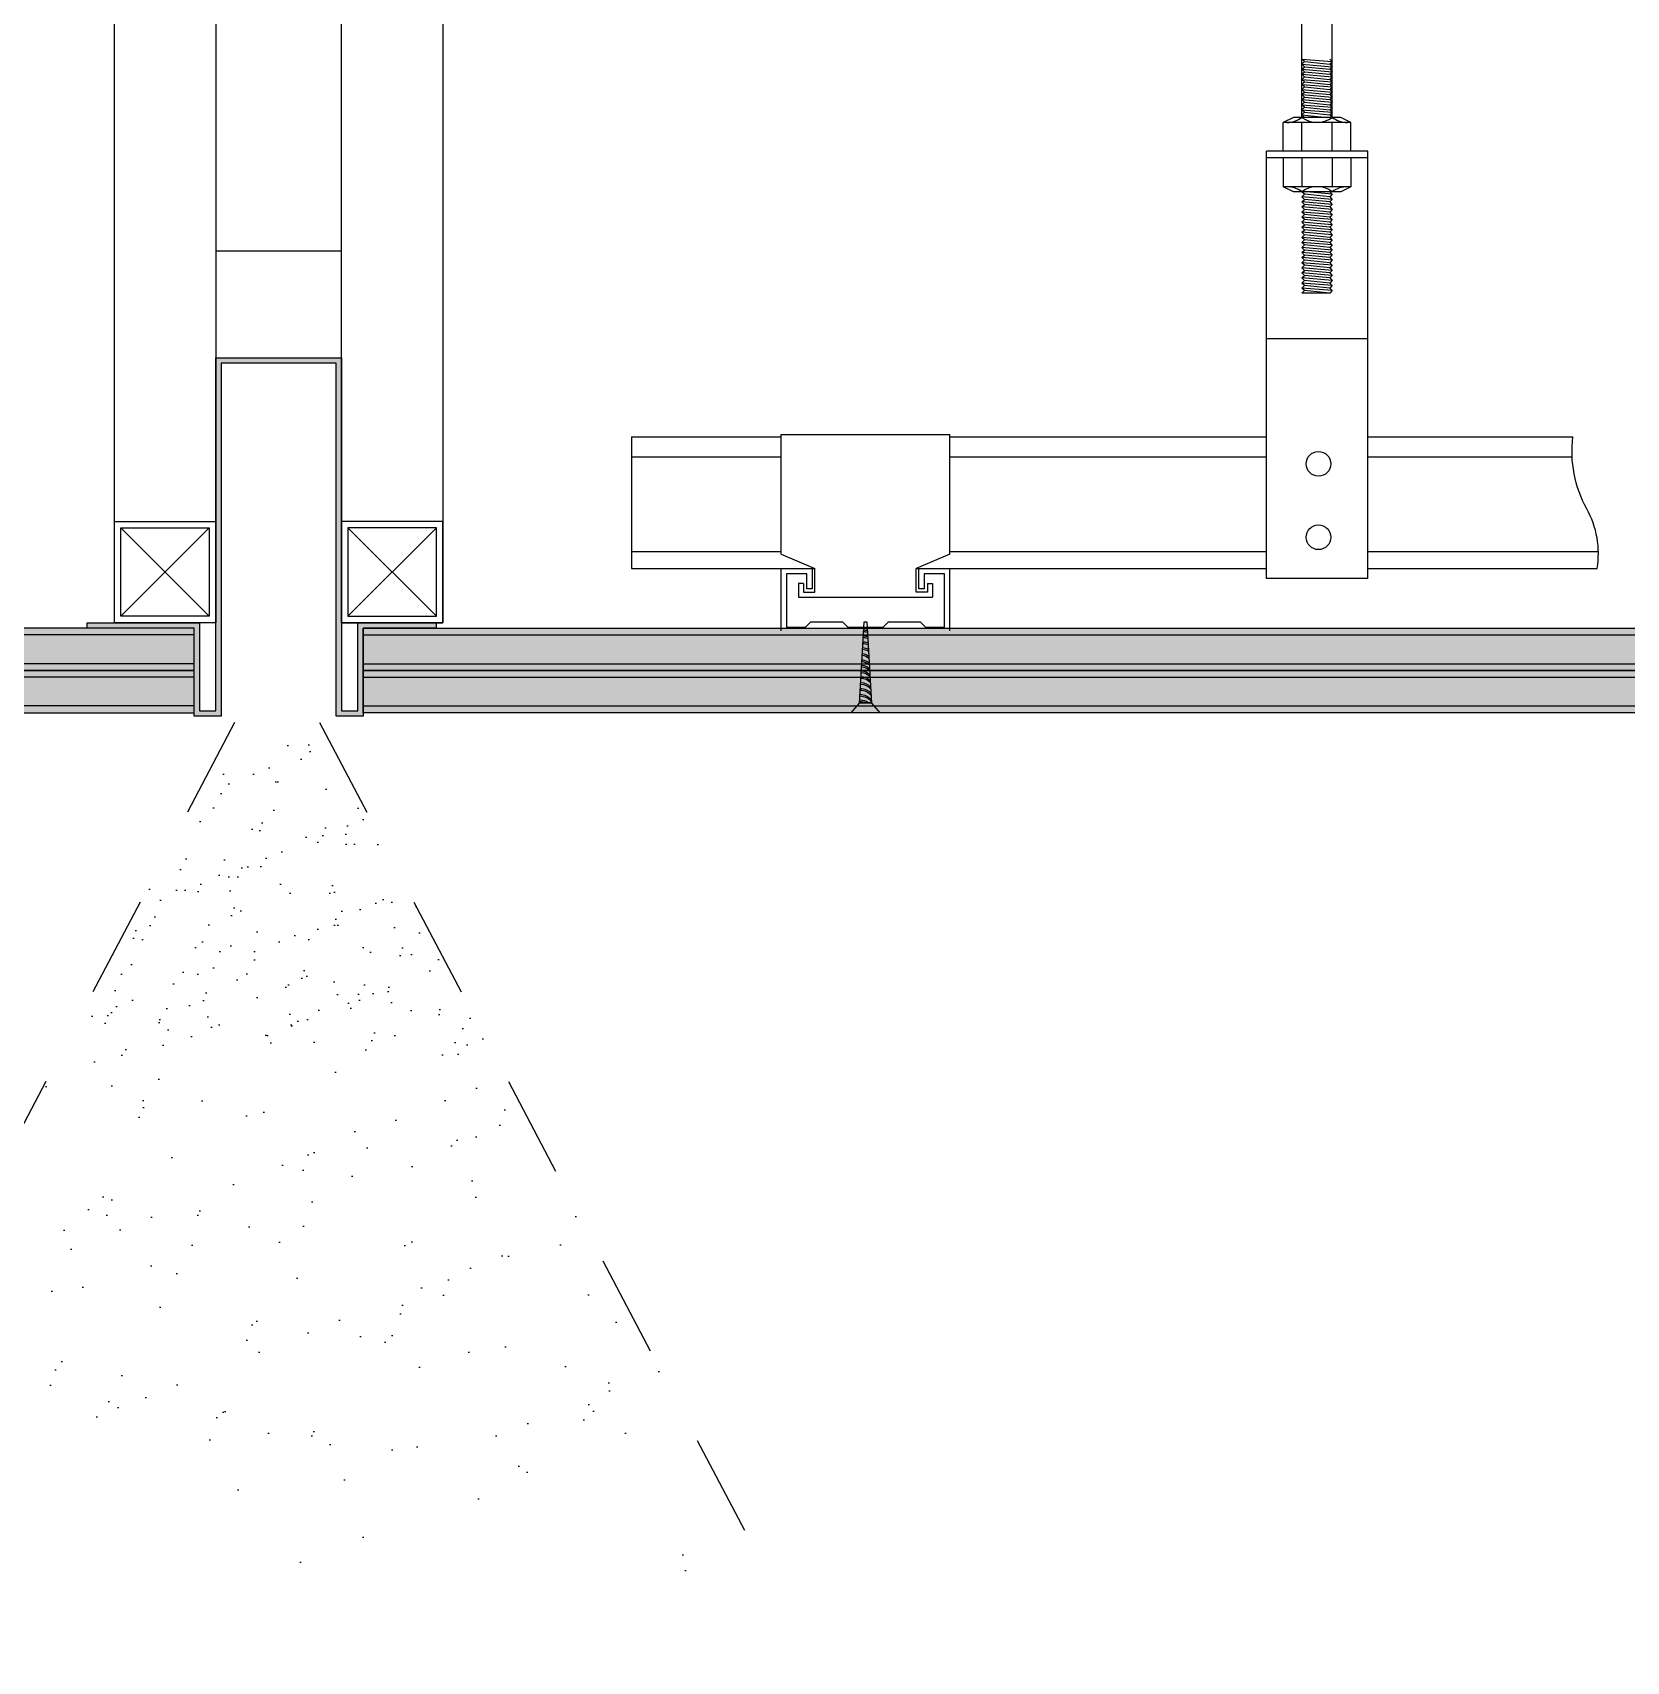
# Model space of a CAD drawing. Header units: millimetres. Extents: x -223175 to 287756, y -120611 to 352956.
# Drawn here: x 268791.4 to 269263, y 280270.7 to 280752.5 of the extents above; entities that cross this region are included whole.
import ezdxf

# ---------------------------------------------------------------- set-up
doc = ezdxf.new("R2010")
doc.units = ezdxf.units.MM
doc.header["$LTSCALE"] = 50
doc.linetypes.add('HIDDEN', pattern=[2, 1, -1])
for name, color, linetype in [('D-1', 1, 'Continuous'), ('DE-252', 252, 'Continuous'), ('DE-8', 8, 'Continuous'), ('DETAIL', 7, 'Continuous'), ('DETAIL-HAT', 252, 'Continuous'), ('EK-구조틀부속', 1, 'Continuous'), ('ELE-1', 7, 'Continuous'), ('f-steel', 4, 'Continuous'), ('FL-FIN', 6, 'Continuous'), ('I-ELEV4', 4, 'Continuous')]:
    doc.layers.add(name, color=color, linetype=linetype)
pattern_1 = [(217.95067, (1012.379, 0), (0.198494, -4.892722), [0, -3.8608, 0, -4.318, 0, -4.1275]), (187.9507, (1012.379, 0), (-4.43871, -7.203387), [0, -2.0828, 0, -3.4798, 0, -1.3335]), (147.95067, (1015.503, 0.0246), (-7.909566, -0.076588), [0, -1.27, 0, -4.572, 0, -5.969]), (137.9507, (1015.503, 0.0246), (-7.617793, -2.289283), [0, -0.635, 0, -2.9972, 0, -3.429])]

# ---------------------------------------------------------------- blocks, each defined once
blk = doc.blocks.new('A$C372A1AC7')
at = {"layer": 'EK-구조틀부속', "lineweight": -3}
blk.add_lwpolyline([(0, 0), (25, 0), (25, 25), (0, 25)], close=True, dxfattribs=at)
at = {"layer": 'EK-구조틀부속', "color": 8, "lineweight": -3}
blk.add_lwpolyline([(1.6, 1.6), (23.4, 1.6), (23.4, 23.4), (1.6, 23.4)], close=True, dxfattribs=at)
for points in [[(23.4, 23.4), (1.6, 1.6)], [(23.4, 1.6), (1.6, 23.4)]]:
    blk.add_lwpolyline(points, dxfattribs=at)
blk = doc.blocks.new('*U2617')
at = {"layer": 'DETAIL-HAT', "ltscale": 1.5}
h = blk.add_hatch(dxfattribs=at)
h.set_pattern_fill('AR-SAND', color=256, scale=0.1, angle=180.4507)
h.set_pattern_definition(pattern_1)
h.paths.add_polyline_path([(0, 12.5), (447.3, 12.5), (447.3, 0), (0, 0)])
at = {"color": 0}
blk.add_lwpolyline([(0, 12.5), (447.3, 12.5), (447.3, 0), (0, 0)], close=True, dxfattribs=at)
at = {"layer": 'DETAIL-HAT'}
for p, q in [((0, 10.5), (447.3, 10.5)), ((0, 2), (447.3, 2))]:
    blk.add_line(p, q, dxfattribs=at)
blk = doc.blocks.new('YTETYYYY')
at = {"layer": 'DE-8'}
for p, q in [((-1.76, 2.81), (1.76, 2.81)), ((-1.72, 2.91), (1.72, 2.91))]:
    blk.add_line(p, q, dxfattribs=at)
at = {"layer": 'DE-8', "linetype": 'Continuous'}
blk.add_lwpolyline([(-4.28, 0), (4.28, 0), (1.73, 2.84), (0.37, 26.9), (-0.37, 26.9), (-1.73, 2.84)], close=True, dxfattribs=at)
at = {"layer": 'DE-8'}
for centre, radius, start, end in [((1.61, 13.41), 11.16, 95.6826, 100.9801), ((1.61, 13.41), 7.16, 97.0532, 109.2736), ((1.61, 13.41), 7.66, 97.0532, 107.7314), ((1.61, 13.41), 8.91, 96.3018, 104.6796), ((1.61, 13.41), 9.41, 96.1386, 103.6977), ((1.61, 13.41), 10.66, 95.7976, 101.6621), ((1.61, 11.09), 4.16, 98.0046, 130.4514), ((1.61, 11.58), 4.16, 98.3874, 129.9264), ((1.61, 12.92), 4.16, 99.4364, 128.5115), ((1.61, 13.41), 4.16, 99.8202, 128.0024), ((1.61, 13.41), 5.41, 98.2925, 117.2127), ((1.61, 13.41), 5.91, 98.2925, 114.4007), ((1.61, 6.11), 4.16, 94.1248, 136.0821), ((1.61, 6.6), 4.16, 94.5062, 135.5005), ((1.61, 7.79), 4.16, 95.4301, 134.1192), ((1.61, 8.28), 4.16, 95.8118, 133.5593), ((1.61, 9.49), 4.16, 96.7566, 132.1983), ((1.61, 9.98), 4.16, 97.1388, 131.6574), ((1.61, 0.79), 4.16, 89.9874, 142.9158), ((1.61, 1.28), 4.16, 90.3693, 142.2372), ((1.61, 2.55), 4.16, 91.354, 140.538), ((1.61, 3.04), 4.16, 91.7355, 139.8976), ((1.61, 4.33), 4.16, 92.7396, 138.2554), ((1.61, 4.82), 4.16, 93.121, 137.647), ((1.61, -0.37), 4.16, 89.5054, 127.9517), ((1.61, -0.86), 4.16, 88.9012, 114.9715)]:
    blk.add_arc(centre, radius, start, end, dxfattribs=at)
blk = doc.blocks.new('*U2620')
at = {"layer": 'DETAIL-HAT', "ltscale": 1.5}
h = blk.add_hatch(dxfattribs=at)
h.set_pattern_fill('AR-SAND', color=256, scale=0.1, angle=180.4507)
h.set_pattern_definition(pattern_1)
h.paths.add_polyline_path([(0, 12.5), (447.3, 12.5), (447.3, 0), (0, 0)])
at = {"color": 0}
blk.add_lwpolyline([(0, 12.5), (447.3, 12.5), (447.3, 0), (0, 0)], close=True, dxfattribs=at)
at = {"layer": 'DETAIL-HAT'}
for p, q in [((0, 10.5), (447.3, 10.5)), ((0, 2), (447.3, 2))]:
    blk.add_line(p, q, dxfattribs=at)
blk = doc.blocks.new('light2')
at = {"layer": 'ELE-1'}
h = blk.add_hatch(dxfattribs=at)
h.set_pattern_fill('AR-SAND', color=1, scale=1.5, angle=29.174, style=0)
h.set_pattern_definition([(171.674022, (-1106792.613, -163176.79), (-33.6901024, 65.269111), [0, -57.912, 0, -64.77, 0, -61.9125]), (201.674022, (-1106792.61, -163176.79), (-111.288674, 61.014692), [0, -31.242, 0, -52.197, 0, -20.0025]), (241.674022, (-1106751.695, -163153.95), (-103.702526, -57.6487944), [0, -19.05, 0, -68.58, 0, -89.535]), (251.674022, (-1106751.7, -163153.95), (-116.304614, -26.633539), [0, -9.525, 0, -44.958, 0, -51.435])])
edge = h.paths.add_edge_path()
edge.add_line((-60292.15, -8065.02), (-60300.52, -8049.12))
edge.add_line((-60308.77, -8033.45), (-60333.86, -8033.45))
edge.add_line((-60329.53, -8033.69), (-60345.88, -8057.57))
edge.add_line((-60345.88, -8057.57), (-60480.4, -8310.47))
edge.add_line((-60467.31, -8286.89), (-60175.32, -8286.89))
edge.add_line((-60162.93, -8311.18), (-60291.84, -8064.86))
h = blk.add_hatch(dxfattribs=at)
h.set_pattern_fill('AR-SAND', color=1, scale=0.375, angle=29.174, style=0)
h.set_pattern_definition([(171.6740218, (-1106824.226, -163161.148), (-8.4225256, 16.31727775), [0, -14.478, 0, -16.1925, 0, -15.478125]), (201.6740218, (-1106824.226, -163161.148), (-27.82216854, 15.25367303), [0, -7.8105, 0, -13.04925, 0, -5.000625]), (241.6740218, (-1106813.996, -163155.437), (-25.9256315, -14.4121986), [0, -4.7625, 0, -17.145, 0, -22.38375]), (251.6740218, (-1106813.996, -163155.437), (-29.0761535, -6.65838476), [0, -2.38125, 0, -11.2395, 0, -12.85875])])
edge = h.paths.add_edge_path()
edge.add_line((-60378.19, -8117.64), (-60336.08, -8038.4))
edge.add_line((-60336.08, -8038.4), (-60327.62, -8039.92))
edge.add_line((-60327.62, -8039.92), (-60306.67, -8037.44))
edge.add_line((-60305.44, -8039.77), (-60302.44, -8045.47))
edge.add_line((-60302.44, -8045.47), (-60254.8, -8135.96))
edge.add_line((-60256, -8133.67), (-60380.02, -8125.98))
h = blk.add_hatch(dxfattribs=at)
h.set_pattern_fill('AR-SAND', color=1, scale=0.75, angle=29.174, style=0)
h.set_pattern_definition([(171.6740218, (-1106775.13, -163208.106), (-16.8450512, 32.6345555), [0, -28.956, 0, -32.385, 0, -30.95625]), (201.674022, (-1106775.13, -163208.106), (-55.644337, 30.507346), [0, -15.621, 0, -26.0985, 0, -10.00125]), (241.6740218, (-1106754.672, -163196.684), (-51.851263, -28.8243972), [0, -9.525, 0, -34.29, 0, -44.7675]), (251.674022, (-1106754.67, -163196.684), (-58.152307, -13.3167695), [0, -4.7625, 0, -22.479, 0, -25.7175])])
edge = h.paths.add_edge_path()
edge.add_line((-60277.48, -8092.88), (-60282.93, -8082.52))
edge.add_line((-60289.34, -8070.35), (-60354.81, -8073.24))
edge.add_line((-60330.04, -8069.55), (-60359.02, -8081.23))
edge.add_line((-60359.02, -8081.23), (-60447.34, -8248.97))
edge.add_line((-60447.34, -8248.97), (-60194.96, -8249.59))
edge.add_line((-60188.2, -8262.95), (-60277.26, -8092.77))
at = {"color": 1, "linetype": 'HIDDEN', "ltscale": 0.6}
for p, q in [((-60333.86, -8033.45), (-60467.31, -8286.89)), ((-60308.77, -8033.45), (-60175.32, -8286.89))]:
    blk.add_line(p, q, dxfattribs=at)

msp = doc.modelspace()

# ---------------------------------------------------------------- hatches: boundary and pattern name
at = {"layer": 'DE-252'}
h = msp.add_hatch(color=253, dxfattribs=at)
h.dxf.hatch_style = 1
h.paths.add_polyline_path([(268845.5771, 280656.3133), (268882.7772, 280656.3133), (268882.7772, 280551.9133), (268887.5772, 280551.9133), (268887.5772, 280577.9133), (268910.7772, 280577.9133), (268910.7772, 280576.3133), (268889.1772, 280576.3133), (268889.1772, 280550.3133), (268881.1772, 280550.3133), (268881.1772, 280654.7133), (268847.1772, 280654.7133), (268847.1772, 280550.3133), (268839.1772, 280550.3133), (268839.1772, 280576.3133), (268807.5772, 280576.3133), (268807.5772, 280577.9133), (268840.7772, 280577.9133), (268840.7772, 280551.9133), (268845.5772, 280551.9133)])

# ---------------------------------------------------------------- linework, layer by layer
at = {"layer": 'D-1', "ltscale": 0.04}
msp.add_line((268845.5772, 280687.9133), (268882.7772, 280687.9134), dxfattribs=at)
for points in [[(268815.5771, 281152.949), (268845.5772, 281152.949), (268845.5772, 280577.9133), (268815.5771, 280577.9133)], [(268882.7772, 281152.949), (268912.7772, 281152.949), (268912.7772, 280577.9134), (268882.7772, 280577.9134)]]:
    msp.add_lwpolyline(points, close=True, dxfattribs=at)
at = {"layer": 'f-steel', "color": 251}
for p, q in [((269166.9782, 280727.4277), (269166.9782, 281152.9489)), ((269175.9782, 280727.4277), (269175.9782, 281152.9489)), ((269167.7282, 280743.9277), (269166.9782, 280744.6777)), ((269166.9782, 280744.6777), (269175.9782, 280743.9277)), ((269166.9782, 280743.1777), (269167.7282, 280743.9277)), ((269167.7282, 280743.9277), (269175.2282, 280743.1777)), ((269175.2282, 280744.6777), (269175.9782, 280743.9277)), ((269175.9782, 280743.9277), (269175.2282, 280743.1777)), ((269167.7282, 280742.4277), (269166.9782, 280743.1777)), ((269166.9782, 280743.1777), (269175.9782, 280742.4277)), ((269166.9782, 280741.6777), (269167.7282, 280742.4277)), ((269167.7282, 280740.9277), (269166.9782, 280741.6777)), ((269166.9782, 280741.6777), (269175.9782, 280740.9277)), ((269166.9782, 280740.1777), (269167.7282, 280740.9277)), ((269167.7282, 280739.4277), (269166.9782, 280740.1777)), ((269166.9782, 280740.1777), (269175.9782, 280739.4277)), ((269166.9782, 280738.6777), (269167.7282, 280739.4277)), ((269167.7282, 280742.4277), (269175.2282, 280741.6777)), ((269167.7282, 280740.9277), (269175.2282, 280740.1777)), ((269167.7282, 280739.4277), (269175.2282, 280738.6777)), ((269175.2282, 280743.1777), (269175.9782, 280742.4277)), ((269175.9782, 280742.4277), (269175.2282, 280741.6777)), ((269175.2282, 280741.6777), (269175.9782, 280740.9277)), ((269175.9782, 280740.9277), (269175.2282, 280740.1777)), ((269175.2282, 280740.1777), (269175.9782, 280739.4277)), ((269175.9782, 280739.4277), (269175.2282, 280738.6777)), ((269167.7282, 280737.9277), (269166.9782, 280738.6777)), ((269166.9782, 280738.6777), (269175.9782, 280737.9277)), ((269166.9782, 280737.1777), (269167.7282, 280737.9277)), ((269167.7282, 280736.4277), (269166.9782, 280737.1777)), ((269166.9782, 280737.1777), (269175.9782, 280736.4277)), ((269166.9782, 280735.6777), (269167.7282, 280736.4277)), ((269167.7282, 280734.9277), (269166.9782, 280735.6777)), ((269166.9782, 280735.6777), (269175.9782, 280734.9277)), ((269166.9782, 280734.1777), (269167.7282, 280734.9277)), ((269167.7282, 280733.4277), (269166.9782, 280734.1777)), ((269166.9782, 280734.1777), (269175.9782, 280733.4277)), ((269167.7282, 280737.9277), (269175.2282, 280737.1777)), ((269167.7282, 280736.4277), (269175.2282, 280735.6777)), ((269167.7282, 280734.9277), (269175.2282, 280734.1777)), ((269175.2282, 280738.6777), (269175.9782, 280737.9277)), ((269175.9782, 280737.9277), (269175.2282, 280737.1777)), ((269175.2282, 280737.1777), (269175.9782, 280736.4277)), ((269175.9782, 280736.4277), (269175.2282, 280735.6777)), ((269175.2282, 280735.6777), (269175.9782, 280734.9277)), ((269175.9782, 280734.9277), (269175.2282, 280734.1777)), ((269175.2282, 280734.1777), (269175.9782, 280733.4277)), ((269166.9782, 280732.6777), (269167.7282, 280733.4277)), ((269167.7282, 280731.9277), (269166.9782, 280732.6777)), ((269166.9782, 280732.6777), (269175.9782, 280731.9277)), ((269166.9782, 280731.1777), (269167.7282, 280731.9277)), ((269167.7282, 280730.4277), (269166.9782, 280731.1777)), ((269166.9782, 280731.1777), (269175.9782, 280730.4277)), ((269166.9782, 280729.6777), (269167.7282, 280730.4277)), ((269167.7282, 280728.9277), (269166.9782, 280729.6777)), ((269166.9782, 280729.6777), (269175.9782, 280728.9277)), ((269167.7282, 280733.4277), (269175.2282, 280732.6777)), ((269167.7282, 280731.9277), (269175.2282, 280731.1777)), ((269167.7282, 280730.4277), (269175.2282, 280729.6777)), ((269175.9782, 280733.4277), (269175.2282, 280732.6777)), ((269175.2282, 280732.6777), (269175.9782, 280731.9277)), ((269175.9782, 280731.9277), (269175.2282, 280731.1777)), ((269175.2282, 280731.1777), (269175.9782, 280730.4277)), ((269175.9782, 280730.4277), (269175.2282, 280729.6777)), ((269175.2282, 280729.6777), (269175.9782, 280728.9277)), ((269164.4782, 280727.4277), (269161.4782, 280725.9277)), ((269181.4782, 280725.9277), (269161.4782, 280725.9277)), ((269161.4782, 280717.4277), (269161.4782, 280725.9277)), ((269178.4782, 280727.4277), (269164.4782, 280727.4277)), ((269166.9782, 280728.1777), (269167.7282, 280728.9277)), ((269167.7282, 280727.4277), (269166.9782, 280728.1777)), ((269166.9782, 280728.1777), (269174.4782, 280727.4277)), ((269166.9782, 280717.4277), (269166.9782, 280725.9277)), ((269167.7282, 280728.9277), (269175.2282, 280728.1777)), ((269175.9782, 280728.9277), (269175.2282, 280728.1777)), ((269175.2282, 280728.1777), (269175.9782, 280727.4277)), ((269175.9782, 280717.4277), (269175.9782, 280725.9277)), ((269181.4782, 280725.9277), (269178.4782, 280727.4277)), ((269181.4782, 280717.4277), (269181.4782, 280725.9277)), ((269156.4782, 280590.9996), (269156.4782, 280717.4277)), ((269186.4782, 280717.4277), (269156.4782, 280717.4277)), ((269186.4782, 280715.4277), (269156.4782, 280715.4277)), ((269161.4782, 280715.4277), (269161.4782, 280706.9277)), ((269166.9782, 280715.4277), (269166.9782, 280706.9277)), ((269175.9782, 280715.4277), (269175.9782, 280706.9277)), ((269181.4782, 280715.4277), (269181.4782, 280706.9277)), ((269186.4782, 280590.9996), (269186.4782, 280717.4277)), ((269181.4782, 280706.9277), (269161.4782, 280706.9277)), ((269164.4782, 280705.4277), (269161.4782, 280706.9277)), ((269178.4782, 280705.4277), (269164.4782, 280705.4277)), ((269167.7282, 280704.6777), (269166.9782, 280705.4277)), ((269175.9782, 280704.6777), (269168.4782, 280705.4277)), ((269175.2282, 280705.4277), (269175.9782, 280704.6777)), ((269181.4782, 280706.9277), (269178.4782, 280705.4277)), ((269166.9782, 280703.9277), (269167.7282, 280704.6777)), ((269175.9782, 280703.1777), (269166.9782, 280703.9277)), ((269167.7282, 280703.1777), (269166.9782, 280703.9277)), ((269166.9782, 280702.4277), (269167.7282, 280703.1777)), ((269175.9782, 280701.6777), (269166.9782, 280702.4277)), ((269167.7282, 280701.6777), (269166.9782, 280702.4277)), ((269166.9782, 280700.9277), (269167.7282, 280701.6777)), ((269175.9782, 280700.1777), (269166.9782, 280700.9277)), ((269167.7282, 280700.1777), (269166.9782, 280700.9277)), ((269175.2282, 280703.9277), (269167.7282, 280704.6777)), ((269175.2282, 280702.4277), (269167.7282, 280703.1777)), ((269175.2282, 280700.9277), (269167.7282, 280701.6777)), ((269175.9782, 280704.6777), (269175.2282, 280703.9277)), ((269175.2282, 280703.9277), (269175.9782, 280703.1777)), ((269175.9782, 280703.1777), (269175.2282, 280702.4277)), ((269175.2282, 280702.4277), (269175.9782, 280701.6777)), ((269175.9782, 280701.6777), (269175.2282, 280700.9277)), ((269175.2282, 280700.9277), (269175.9782, 280700.1777)), ((269156.4782, 280590.9996), (269156.4782, 280697.8521)), ((269166.9782, 280699.4277), (269167.7282, 280700.1777)), ((269175.9782, 280698.6777), (269166.9782, 280699.4277)), ((269167.7282, 280698.6777), (269166.9782, 280699.4277)), ((269166.9782, 280697.9277), (269167.7282, 280698.6777)), ((269175.9782, 280697.1777), (269166.9782, 280697.9277)), ((269167.7282, 280697.1777), (269166.9782, 280697.9277)), ((269166.9782, 280696.4277), (269167.7282, 280697.1777)), ((269175.9782, 280695.6777), (269166.9782, 280696.4277)), ((269167.7282, 280695.6777), (269166.9782, 280696.4277)), ((269166.9782, 280694.9277), (269167.7282, 280695.6777)), ((269175.2282, 280699.4277), (269167.7282, 280700.1777)), ((269175.2282, 280697.9277), (269167.7282, 280698.6777)), ((269175.2282, 280696.4277), (269167.7282, 280697.1777)), ((269175.2282, 280694.9277), (269167.7282, 280695.6777)), ((269175.9782, 280700.1777), (269175.2282, 280699.4277)), ((269175.2282, 280699.4277), (269175.9782, 280698.6777)), ((269175.9782, 280698.6777), (269175.2282, 280697.9277)), ((269175.2282, 280697.9277), (269175.9782, 280697.1777)), ((269175.9782, 280697.1777), (269175.2282, 280696.4277)), ((269175.2282, 280696.4277), (269175.9782, 280695.6777)), ((269175.9782, 280695.6777), (269175.2282, 280694.9277)), ((269186.4782, 280590.9996), (269186.4782, 280697.8521)), ((269175.9782, 280694.1777), (269166.9782, 280694.9277)), ((269167.7282, 280694.1777), (269166.9782, 280694.9277)), ((269166.9782, 280693.4277), (269167.7282, 280694.1777)), ((269175.9782, 280692.6777), (269166.9782, 280693.4277)), ((269167.7282, 280692.6777), (269166.9782, 280693.4277)), ((269166.9782, 280691.9277), (269167.7282, 280692.6777)), ((269167.7282, 280691.1777), (269166.9782, 280691.9277)), ((269175.9782, 280691.1777), (269166.9782, 280691.9277)), ((269166.9782, 280690.4277), (269167.7282, 280691.1777)), ((269175.2282, 280693.4277), (269167.7282, 280694.1777)), ((269175.2282, 280691.9277), (269167.7282, 280692.6777)), ((269175.2282, 280690.4277), (269167.7282, 280691.1777)), ((269175.2282, 280694.9277), (269175.9782, 280694.1777)), ((269175.9782, 280694.1777), (269175.2282, 280693.4277)), ((269175.2282, 280693.4277), (269175.9782, 280692.6777)), ((269175.9782, 280692.6777), (269175.2282, 280691.9277)), ((269175.2282, 280691.9277), (269175.9782, 280691.1777)), ((269175.9782, 280691.1777), (269175.2282, 280690.4277)), ((269175.9782, 280689.6777), (269166.9782, 280690.4277)), ((269167.7282, 280689.6777), (269166.9782, 280690.4277)), ((269166.9782, 280688.9277), (269167.7282, 280689.6777)), ((269175.9782, 280688.1777), (269166.9782, 280688.9277)), ((269167.7282, 280688.1777), (269166.9782, 280688.9277)), ((269166.9782, 280687.4277), (269167.7282, 280688.1777)), ((269175.9782, 280686.6777), (269166.9782, 280687.4277)), ((269167.7282, 280686.6777), (269166.9782, 280687.4277)), ((269166.9782, 280685.9277), (269167.7282, 280686.6777)), ((269175.2282, 280688.9277), (269167.7282, 280689.6777)), ((269175.2282, 280687.4277), (269167.7282, 280688.1777)), ((269175.2282, 280685.9277), (269167.7282, 280686.6777)), ((269175.2282, 280690.4277), (269175.9782, 280689.6777)), ((269175.9782, 280689.6777), (269175.2282, 280688.9277)), ((269175.2282, 280688.9277), (269175.9782, 280688.1777)), ((269175.9782, 280688.1777), (269175.2282, 280687.4277)), ((269175.2282, 280687.4277), (269175.9782, 280686.6777)), ((269175.9782, 280686.6777), (269175.2282, 280685.9277)), ((269175.9782, 280685.1777), (269166.9782, 280685.9277)), ((269167.7282, 280685.1777), (269166.9782, 280685.9277)), ((269166.9782, 280684.4277), (269167.7282, 280685.1777)), ((269175.9782, 280683.6777), (269166.9782, 280684.4277)), ((269167.7282, 280683.6777), (269166.9782, 280684.4277)), ((269166.9782, 280682.9277), (269167.7282, 280683.6777)), ((269175.9782, 280682.1777), (269166.9782, 280682.9277)), ((269167.7282, 280682.1777), (269166.9782, 280682.9277)), ((269166.9782, 280681.4277), (269167.7282, 280682.1777)), ((269175.9782, 280680.6777), (269166.9782, 280681.4277)), ((269167.7282, 280680.6777), (269166.9782, 280681.4277)), ((269175.2282, 280684.4277), (269167.7282, 280685.1777)), ((269175.2282, 280682.9277), (269167.7282, 280683.6777)), ((269175.2282, 280681.4277), (269167.7282, 280682.1777)), ((269175.2282, 280685.9277), (269175.9782, 280685.1777)), ((269175.9782, 280685.1777), (269175.2282, 280684.4277)), ((269175.2282, 280684.4277), (269175.9782, 280683.6777)), ((269175.9782, 280683.6777), (269175.2282, 280682.9277)), ((269175.2282, 280682.9277), (269175.9782, 280682.1777)), ((269175.9782, 280682.1777), (269175.2282, 280681.4277)), ((269175.2282, 280681.4277), (269175.9782, 280680.6777)), ((269166.9782, 280679.9277), (269167.7282, 280680.6777)), ((269175.9782, 280679.1777), (269166.9782, 280679.9277)), ((269167.7282, 280679.1777), (269166.9782, 280679.9277)), ((269166.9782, 280678.4277), (269167.7282, 280679.1777)), ((269175.9782, 280677.6777), (269166.9782, 280678.4277)), ((269167.7282, 280677.6777), (269166.9782, 280678.4277)), ((269166.9782, 280676.9277), (269167.7282, 280677.6777)), ((269175.9782, 280676.1777), (269166.9782, 280676.9277)), ((269167.7282, 280676.1777), (269166.9782, 280676.9277)), ((269175.2282, 280679.9277), (269167.7282, 280680.6777)), ((269175.2282, 280678.4277), (269167.7282, 280679.1777)), ((269175.2282, 280676.9277), (269167.7282, 280677.6777)), ((269175.9782, 280680.6777), (269175.2282, 280679.9277)), ((269175.2282, 280679.9277), (269175.9782, 280679.1777)), ((269175.9782, 280679.1777), (269175.2282, 280678.4277)), ((269175.2282, 280678.4277), (269175.9782, 280677.6777)), ((269175.9782, 280677.6777), (269175.2282, 280676.9277)), ((269175.2282, 280676.9277), (269175.9782, 280676.1777)), ((269166.9782, 280675.4277), (269167.7282, 280676.1777)), ((269175.2282, 280675.4277), (269166.9782, 280675.4277)), ((269175.2282, 280675.4277), (269167.7282, 280676.1777)), ((269175.9782, 280676.1777), (269175.2282, 280675.4277)), ((269186.4782, 280661.9244), (269156.4782, 280661.9244)), ((269186.4782, 280661.9244), (269156.4782, 280661.9244)), ((268968.5687, 280632.9739), (269012.856, 280632.9739)), ((269012.856, 280633.5739), (269062.856, 280633.5739)), ((269012.856, 280598.2239), (269012.856, 280633.5739)), ((269062.856, 280598.2239), (269062.856, 280633.5739)), ((269062.856, 280632.9739), (269156.4782, 280632.9739)), ((269186.4782, 280632.9739), (269247.2055, 280632.9739)), ((268968.5687, 280626.9739), (269012.856, 280626.9739)), ((269062.856, 280626.9739), (269156.4782, 280626.9739)), ((269186.4782, 280626.9739), (269246.9713, 280626.9739)), ((268968.5687, 280598.9739), (269012.856, 280598.9739)), ((269012.856, 280598.2239), (269022.856, 280593.9739)), ((269062.856, 280598.2239), (269052.856, 280593.9739)), ((269062.856, 280598.9739), (269156.4782, 280598.9739)), ((269186.4782, 280598.9739), (269254.726, 280598.9739)), ((268968.5687, 280593.9739), (269022.856, 280593.9739)), ((269012.856, 280575.5739), (269012.856, 280593.9739)), ((269022.856, 280586.9739), (269022.856, 280593.9739)), ((269052.856, 280593.9739), (269156.4782, 280593.9739)), ((269052.856, 280586.9739), (269052.856, 280593.9739)), ((269062.856, 280575.5739), (269062.856, 280593.9739)), ((269186.4782, 280590.9996), (269156.4782, 280590.9996)), ((269186.4782, 280593.9739), (269254.3675, 280593.9739)), ((269018.006, 280589.5739), (269018.006, 280585.4739)), ((269019.506, 280589.5739), (269018.006, 280589.5739)), ((269018.006, 280585.4739), (269057.706, 280585.4739)), ((269019.506, 280589.5739), (269019.506, 280586.9739)), ((269019.506, 280586.9739), (269022.856, 280586.9739)), ((269056.206, 280586.9739), (269052.856, 280586.9739)), ((269056.206, 280589.5739), (269056.206, 280586.9739)), ((269056.206, 280589.5739), (269057.706, 280589.5739)), ((269057.706, 280589.5739), (269057.706, 280585.4739))]:
    msp.add_line(p, q, dxfattribs=at)
for points in [[(268968.5687, 280632.9739), (268968.5687, 280593.9739)], [(269022.106, 280593.9739), (269022.106, 280587.9739), (269020.506, 280587.9739), (269020.506, 280592.3739), (269014.456, 280592.3739), (269014.456, 280576.5739), (269020.0933, 280576.5739), (269021.6933, 280578.1739), (269031.0188, 280578.1739), (269032.6188, 280576.5739), (269043.0933, 280576.5739), (269044.6933, 280578.1739), (269054.0188, 280578.1739), (269055.6188, 280576.5739), (269061.256, 280576.5739), (269061.256, 280592.3739), (269055.206, 280592.3739), (269055.206, 280587.9739), (269053.606, 280587.9739), (269053.606, 280593.9739)]]:
    msp.add_lwpolyline(points, dxfattribs=at)
msp.add_lwpolyline([(269254.3675, 280593.9739, 0.16969469), (269251.2956, 280611.6333, -0.15817915), (269247.2055, 280632.9739)], format="xyb", dxfattribs=at)
for centre in [(269171.9057, 280624.9335), (269171.9057, 280603.2209)]:
    msp.add_circle(centre, 3.6522, dxfattribs=at)
for centre, start, end in [((269162.4782, 280733.4277), 270, 306.869898), ((269171.4782, 280733.4277), 233.130102, 306.869898), ((269180.4782, 280733.4277), 233.130102, 270), ((269162.4782, 280699.4277), 53.130102, 90), ((269171.4782, 280699.4277), 53.130102, 126.869898), ((269180.4782, 280699.4277), 90, 126.869898)]:
    msp.add_arc(centre, 7.5, start, end, dxfattribs=at)
at = {"layer": 'I-ELEV4'}
msp.add_lwpolyline([(268807.5772, 280576.3133), (268807.5772, 280577.9133), (268840.7772, 280577.9133), (268840.7772, 280551.9133), (268845.5772, 280551.9133), (268845.5771, 280656.3133), (268845.5771, 280656.3133), (268845.5771, 280656.3133), (268882.7772, 280656.3133), (268882.7772, 280551.9133), (268887.5772, 280551.9133), (268887.5772, 280577.9133), (268910.7772, 280577.9133), (268910.7772, 280576.3133), (268889.1772, 280576.3133), (268889.1772, 280550.3133), (268881.1772, 280550.3133), (268881.1772, 280654.7133), (268847.1771, 280654.7133), (268847.1771, 280654.7133), (268847.1772, 280654.7133), (268847.1772, 280550.3133), (268839.1772, 280550.3133), (268839.1772, 280576.3133), (268807.5772, 280576.3133)], dxfattribs=at)

# ---------------------------------------------------------------- block references
at = {"color": 0, "xscale": -1}
msp.add_blockref('YTETYYYY', (269037.856, 280551.3133), dxfattribs=at)
at = {"color": 0}
msp.add_blockref('light2', (329185.0337, 288581.8487), dxfattribs=at)
at = {"layer": 'DETAIL', "color": 6, "xscale": -1}
for name, p in [('*U2620', (268839.1771, 280563.8133)), ('*U2617', (268839.1771, 280551.3133))]:
    msp.add_blockref(name, p, dxfattribs=at)
at = {"layer": 'DETAIL', "color": 6}
for name, p in [('*U2620', (268889.1772, 280563.8133)), ('*U2617', (268889.1772, 280551.3133))]:
    msp.add_blockref(name, p, dxfattribs=at)
at = {"layer": 'FL-FIN', "color": 10, "ltscale": 200, "yscale": 1.199999999999999, "zscale": 1.199999999999999}
for p, xscale in [((268845.5771, 280577.9133), -1.199999999999999), ((268882.7772, 280577.9134), 1.199999999999999)]:
    msp.add_blockref('A$C372A1AC7', p, dxfattribs=dict(at, xscale=xscale))

doc.saveas('drawing.dxf')
